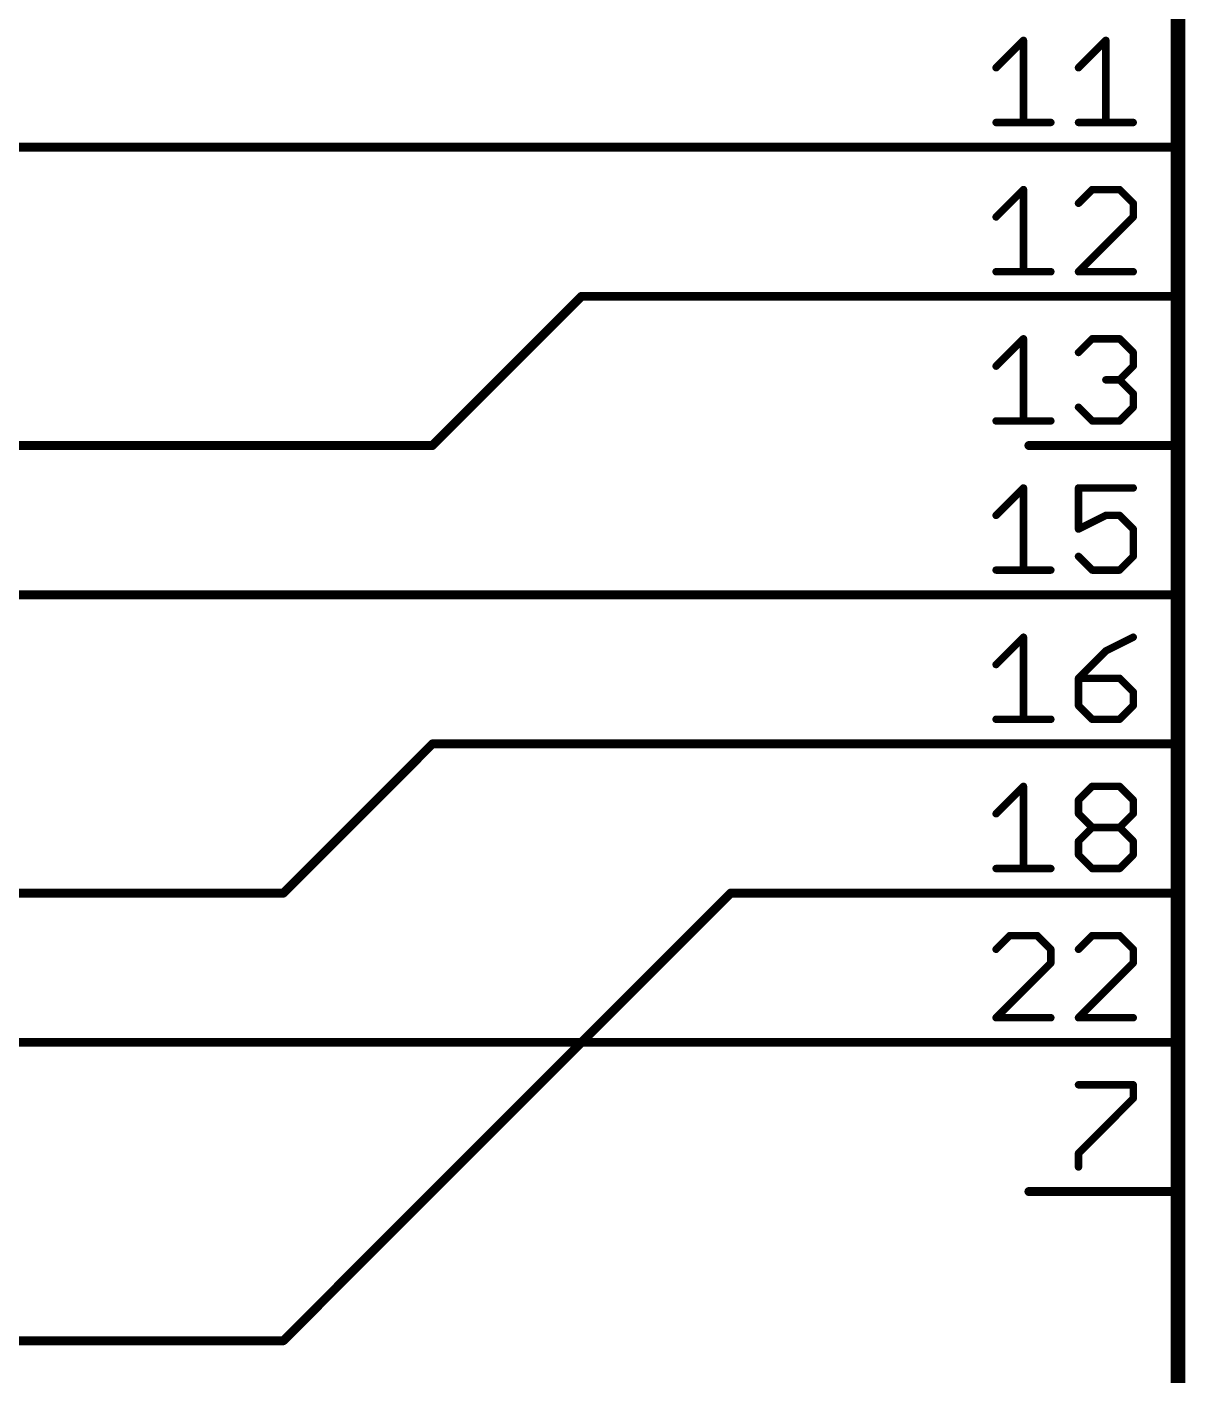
# Model space of a CAD drawing. Extents: x 2 to 137, y 1 to 177.
# Drawn here: x 41.35 to 61.05, y 134.04 to 156.99 of the extents above; entities that cross this region are included whole.
import ezdxf

# ---------------------------------------------------------------- set-up
doc = ezdxf.new("R2010")
doc.units = 0
for name, color, linetype in [('91', 94, 'CONTINUOUS'), ('94', 14, 'CONTINUOUS'), ('95', 250, 'CONTINUOUS')]:
    doc.layers.add(name, color=color, linetype=linetype)

msp = doc.modelspace()

# ---------------------------------------------------------------- linework, layer by layer
at = {"layer": '91', "const_width": 0.1524}
for points in [[(58.42, 154.94), (27.94, 154.94)], [(48.26, 149.86), (50.8, 152.4)], [(50.8, 152.4), (58.42, 152.4)], [(38.1, 149.86), (45.72, 149.86)], [(45.72, 149.86), (48.26, 149.86)], [(58.42, 147.32), (33.02, 147.32)], [(45.72, 142.24), (48.26, 144.78)], [(48.26, 144.78), (58.42, 144.78)], [(38.1, 142.24), (45.72, 142.24)], [(45.72, 134.62), (53.34, 142.24)], [(53.34, 142.24), (58.42, 142.24)], [(58.42, 139.7), (22.86, 139.7)], [(38.1, 134.62), (45.72, 134.62)]]:
    msp.add_lwpolyline(points, dxfattribs=at)
at = {"layer": '91', "const_width": 0.0762}
for points in [[(58.42, 154.9019, 1), (58.42, 154.9781)], [(50.8, 152.4381, 1), (50.8, 152.3619)], [(50.8269, 152.3731, 1), (50.7731, 152.4269)], [(58.42, 152.3619, 1), (58.42, 152.4381)], [(45.72, 149.8981, 1), (45.72, 149.8219)], [(45.72, 149.8219, 1), (45.72, 149.8981)], [(48.2331, 149.8869, 1), (48.2869, 149.8331)], [(48.26, 149.8219, 1), (48.26, 149.8981)], [(58.42, 147.2819, 1), (58.42, 147.3581)], [(48.26, 144.8181, 1), (48.26, 144.7419)], [(48.2869, 144.7531, 1), (48.2331, 144.8069)], [(58.42, 144.7419, 1), (58.42, 144.8181)], [(45.6931, 142.2669, 1), (45.7469, 142.2131)], [(45.72, 142.2019, 1), (45.72, 142.2781)], [(53.34, 142.2781, 1), (53.34, 142.2019)], [(53.3669, 142.2131, 1), (53.3131, 142.2669)], [(58.42, 142.2019, 1), (58.42, 142.2781)], [(58.42, 139.6619, 1), (58.42, 139.7381)], [(45.6931, 134.6469, 1), (45.7469, 134.5931)], [(45.72, 134.5819, 1), (45.72, 134.6581)]]:
    msp.add_lwpolyline(points, format="xyb", dxfattribs=at)
at = {"layer": '94'}
for points, const_width in [([(60.96, 101.6), (60.96, 165.1)], 0.254), ([(58.42, 154.94), (60.96, 154.94)], 0.1524), ([(58.42, 152.4), (60.96, 152.4)], 0.1524), ([(58.42, 149.86), (60.96, 149.86)], 0.1524), ([(58.42, 147.32), (60.96, 147.32)], 0.1524), ([(58.42, 144.78), (60.96, 144.78)], 0.1524), ([(58.42, 142.24), (60.96, 142.24)], 0.1524), ([(58.42, 139.7), (60.96, 139.7)], 0.1524), ([(58.42, 137.16), (60.96, 137.16)], 0.1524)]:
    msp.add_lwpolyline(points, dxfattribs=dict(at, const_width=const_width))
at = {"layer": '94', "const_width": 0.0762}
for points in [[(58.42, 154.9781, 1), (58.42, 154.9019)], [(60.96, 154.9019, 1), (60.96, 154.9781)], [(58.42, 152.4381, 1), (58.42, 152.3619)], [(60.96, 152.3619, 1), (60.96, 152.4381)], [(58.42, 149.8981, 1), (58.42, 149.8219)], [(60.96, 149.8219, 1), (60.96, 149.8981)], [(58.42, 147.3581, 1), (58.42, 147.2819)], [(60.96, 147.2819, 1), (60.96, 147.3581)], [(58.42, 144.8181, 1), (58.42, 144.7419)], [(60.96, 144.7419, 1), (60.96, 144.8181)], [(58.42, 142.2781, 1), (58.42, 142.2019)], [(60.96, 142.2019, 1), (60.96, 142.2781)], [(58.42, 139.7381, 1), (58.42, 139.6619)], [(60.96, 139.6619, 1), (60.96, 139.7381)], [(58.42, 137.1981, 1), (58.42, 137.1219)], [(60.96, 137.1219, 1), (60.96, 137.1981)]]:
    msp.add_lwpolyline(points, format="xyb", dxfattribs=at)
at = {"layer": '95', "const_width": 0.127}
for points in [[(57.8613, 156.2912), (58.3274, 156.7573)], [(58.3274, 156.7573), (58.3274, 155.3591)], [(59.2646, 156.2912), (59.7307, 156.7573)], [(59.7307, 156.7573), (59.7307, 155.3591)], [(57.8613, 155.3591), (58.7935, 155.3591)], [(59.2646, 155.3591), (60.1968, 155.3591)], [(57.8613, 153.7512), (58.3274, 154.2173)], [(58.3274, 154.2173), (58.3274, 152.8191)], [(59.4977, 154.2173), (59.2646, 153.9843)], [(59.9637, 154.2173), (59.4977, 154.2173)], [(60.1968, 153.9843), (59.9637, 154.2173)], [(60.1968, 153.7512), (60.1968, 153.9843)], [(59.2646, 152.8191), (60.1968, 153.7512)], [(57.8613, 152.8191), (58.7935, 152.8191)], [(60.1968, 152.8191), (59.2646, 152.8191)], [(57.8613, 151.2112), (58.3274, 151.6773)], [(58.3274, 151.6773), (58.3274, 150.2791)], [(59.2646, 151.4443), (59.4977, 151.6773)], [(59.4977, 151.6773), (59.9637, 151.6773)], [(59.9637, 151.6773), (60.1968, 151.4443)], [(60.1968, 151.4443), (60.1968, 151.2112)], [(60.1968, 151.2112), (59.9637, 150.9782)], [(59.9637, 150.9782), (59.7307, 150.9782)], [(59.9637, 150.9782), (60.1968, 150.7452)], [(60.1968, 150.7452), (60.1968, 150.5121)], [(59.4977, 150.2791), (59.2646, 150.5121)], [(60.1968, 150.5121), (59.9637, 150.2791)], [(57.8613, 150.2791), (58.7935, 150.2791)], [(59.9637, 150.2791), (59.4977, 150.2791)], [(57.8613, 148.6712), (58.3274, 149.1373)], [(58.3274, 149.1373), (58.3274, 147.7391)], [(60.1968, 149.1373), (59.2646, 149.1373)], [(59.2646, 149.1373), (59.2646, 148.4382)], [(59.2646, 148.4382), (59.7307, 148.6712)], [(59.7307, 148.6712), (59.9637, 148.6712)], [(59.9637, 148.6712), (60.1968, 148.4382)], [(60.1968, 148.4382), (60.1968, 147.9721)], [(59.4977, 147.7391), (59.2646, 147.9721)], [(60.1968, 147.9721), (59.9637, 147.7391)], [(57.8613, 147.7391), (58.7935, 147.7391)], [(59.9637, 147.7391), (59.4977, 147.7391)], [(57.8613, 146.1312), (58.3274, 146.5973)], [(58.3274, 146.5973), (58.3274, 145.1991)], [(60.1968, 146.5973), (59.7307, 146.3643)], [(59.7307, 146.3643), (59.2646, 145.8982)], [(59.2646, 145.8982), (59.2646, 145.4321)], [(59.9637, 145.8982), (59.2646, 145.8982)], [(60.1968, 145.6652), (59.9637, 145.8982)], [(60.1968, 145.4321), (60.1968, 145.6652)], [(59.2646, 145.4321), (59.4977, 145.1991)], [(59.9637, 145.1991), (60.1968, 145.4321)], [(57.8613, 145.1991), (58.7935, 145.1991)], [(59.4977, 145.1991), (59.9637, 145.1991)], [(57.8613, 143.5912), (58.3274, 144.0573)], [(58.3274, 144.0573), (58.3274, 142.6591)], [(59.2646, 143.8243), (59.4977, 144.0573)], [(59.4977, 144.0573), (59.9637, 144.0573)], [(59.9637, 144.0573), (60.1968, 143.8243)], [(59.2646, 143.5912), (59.2646, 143.8243)], [(60.1968, 143.8243), (60.1968, 143.5912)], [(59.4977, 143.3582), (59.2646, 143.5912)], [(60.1968, 143.5912), (59.9637, 143.3582)], [(59.2646, 143.1252), (59.4977, 143.3582)], [(59.4977, 143.3582), (59.9637, 143.3582)], [(59.9637, 143.3582), (60.1968, 143.1252)], [(59.2646, 142.8921), (59.2646, 143.1252)], [(60.1968, 143.1252), (60.1968, 142.8921)], [(59.4977, 142.6591), (59.2646, 142.8921)], [(60.1968, 142.8921), (59.9637, 142.6591)], [(57.8613, 142.6591), (58.7935, 142.6591)], [(59.9637, 142.6591), (59.4977, 142.6591)], [(58.0944, 141.5173), (57.8613, 141.2843)], [(58.5604, 141.5173), (58.0944, 141.5173)], [(58.7935, 141.2843), (58.5604, 141.5173)], [(59.4977, 141.5173), (59.2646, 141.2843)], [(59.9637, 141.5173), (59.4977, 141.5173)], [(60.1968, 141.2843), (59.9637, 141.5173)], [(58.7935, 141.0512), (58.7935, 141.2843)], [(60.1968, 141.0512), (60.1968, 141.2843)], [(57.8613, 140.1191), (58.7935, 141.0512)], [(59.2646, 140.1191), (60.1968, 141.0512)], [(58.7935, 140.1191), (57.8613, 140.1191)], [(60.1968, 140.1191), (59.2646, 140.1191)], [(59.2646, 138.9773), (60.1968, 138.9773)], [(60.1968, 138.9773), (60.1968, 138.7443)], [(60.1968, 138.7443), (59.2646, 137.8121)], [(59.2646, 137.8121), (59.2646, 137.5791)]]:
    msp.add_lwpolyline(points, dxfattribs=at)
at = {"layer": '95', "const_width": 0.0635}
for points in [[(58.3592, 156.7573, 1), (58.2957, 156.7573)], [(58.3499, 156.7348, 1), (58.305, 156.7797)], [(59.7624, 156.7573, 1), (59.6989, 156.7573)], [(59.7531, 156.7348, 1), (59.7082, 156.7797)], [(57.8389, 156.3137, 1), (57.8838, 156.2688)], [(59.2422, 156.3137, 1), (59.2871, 156.2688)], [(57.8613, 155.3909, 1), (57.8613, 155.3274)], [(58.2957, 155.3591, 1), (58.3592, 155.3591)], [(58.7935, 155.3274, 1), (58.7935, 155.3909)], [(59.2646, 155.3909, 1), (59.2646, 155.3274)], [(59.6989, 155.3591, 1), (59.7624, 155.3591)], [(60.1968, 155.3274, 1), (60.1968, 155.3909)], [(58.3592, 154.2173, 1), (58.2957, 154.2173)], [(58.3499, 154.1948, 1), (58.305, 154.2397)], [(59.4977, 154.249, 1), (59.4977, 154.1855)], [(59.5201, 154.1948, 1), (59.4752, 154.2397)], [(59.9862, 154.2397, 1), (59.9413, 154.1948)], [(59.9637, 154.1855, 1), (59.9637, 154.249)], [(59.2422, 154.0067, 1), (59.2871, 153.9618)], [(60.2285, 153.9843, 1), (60.165, 153.9843)], [(60.1743, 153.9618, 1), (60.2192, 154.0067)], [(57.8389, 153.7737, 1), (57.8838, 153.7288)], [(60.165, 153.7512, 1), (60.2285, 153.7512)], [(60.2192, 153.7288, 1), (60.1743, 153.7737)], [(57.8613, 152.8509, 1), (57.8613, 152.7874)], [(58.2957, 152.8191, 1), (58.3592, 152.8191)], [(58.7935, 152.7874, 1), (58.7935, 152.8509)], [(59.2646, 152.8509, 1), (59.2646, 152.7874)], [(59.2422, 152.8416, 1), (59.2871, 152.7966)], [(60.1968, 152.7874, 1), (60.1968, 152.8509)], [(58.3592, 151.6773, 1), (58.2957, 151.6773)], [(58.3499, 151.6548, 1), (58.305, 151.6997)], [(59.4977, 151.709, 1), (59.4977, 151.6455)], [(59.5201, 151.6548, 1), (59.4752, 151.6997)], [(59.9862, 151.6997, 1), (59.9413, 151.6548)], [(59.9637, 151.6455, 1), (59.9637, 151.709)], [(59.2422, 151.4667, 1), (59.2871, 151.4218)], [(60.2285, 151.4443, 1), (60.165, 151.4443)], [(60.1743, 151.4218, 1), (60.2192, 151.4667)], [(57.8389, 151.2337, 1), (57.8838, 151.1888)], [(60.165, 151.2112, 1), (60.2285, 151.2112)], [(60.2192, 151.1888, 1), (60.1743, 151.2337)], [(59.7307, 151.0099, 1), (59.7307, 150.9464)], [(59.9862, 151.0006, 1), (59.9413, 150.9557)], [(59.9413, 151.0006, 1), (59.9862, 150.9557)], [(59.9637, 150.9464, 1), (59.9637, 151.0099)], [(60.2285, 150.7452, 1), (60.165, 150.7452)], [(60.1743, 150.7227, 1), (60.2192, 150.7676)], [(59.2871, 150.5346, 1), (59.2422, 150.4897)], [(60.2192, 150.4897, 1), (60.1743, 150.5346)], [(57.8613, 150.3108, 1), (57.8613, 150.2474)], [(58.7935, 150.2474, 1), (58.7935, 150.3108)], [(59.4977, 150.3108, 1), (59.4977, 150.2474)], [(59.4752, 150.2566, 1), (59.5201, 150.3016)], [(59.9413, 150.3016, 1), (59.9862, 150.2566)], [(59.9637, 150.2474, 1), (59.9637, 150.3108)], [(60.165, 150.5121, 1), (60.2285, 150.5121)], [(58.2957, 150.2791, 1), (58.3592, 150.2791)], [(58.3592, 149.1373, 1), (58.2957, 149.1373)], [(58.3499, 149.1148, 1), (58.305, 149.1597)], [(59.2964, 149.1373, 1), (59.2329, 149.1373)], [(59.2646, 149.169, 1), (59.2646, 149.1055)], [(60.1968, 149.1055, 1), (60.1968, 149.169)], [(57.8389, 148.6937, 1), (57.8838, 148.6488)], [(59.7307, 148.703, 1), (59.7307, 148.6395)], [(59.7449, 148.6428, 1), (59.7165, 148.6996)], [(59.9862, 148.6937, 1), (59.9413, 148.6488)], [(59.9637, 148.6395, 1), (59.9637, 148.703)], [(59.2504, 148.4666, 1), (59.2788, 148.4098)], [(60.2285, 148.4382, 1), (60.165, 148.4382)], [(60.1743, 148.4157, 1), (60.2192, 148.4606)], [(59.2329, 148.4382, 1), (59.2964, 148.4382)], [(59.2871, 147.9946, 1), (59.2422, 147.9497)], [(60.2192, 147.9497, 1), (60.1743, 147.9946)], [(57.8613, 147.7708, 1), (57.8613, 147.7074)], [(58.7935, 147.7074, 1), (58.7935, 147.7708)], [(59.4977, 147.7708, 1), (59.4977, 147.7074)], [(59.4752, 147.7166, 1), (59.5201, 147.7616)], [(59.9413, 147.7616, 1), (59.9862, 147.7166)], [(59.9637, 147.7074, 1), (59.9637, 147.7708)], [(60.165, 147.9721, 1), (60.2285, 147.9721)], [(58.2957, 147.7391, 1), (58.3592, 147.7391)], [(58.3592, 146.5973, 1), (58.2957, 146.5973)], [(58.3499, 146.5748, 1), (58.305, 146.6197)], [(60.2109, 146.5689, 1), (60.1826, 146.6257)], [(59.7165, 146.3927, 1), (59.7449, 146.3359)], [(59.7531, 146.3418, 1), (59.7082, 146.3867)], [(57.8389, 146.1537, 1), (57.8838, 146.1088)], [(59.2964, 145.8982, 1), (59.2329, 145.8982)], [(59.2646, 145.9299, 1), (59.2646, 145.8664)], [(59.9862, 145.9206, 1), (59.9413, 145.8757)], [(59.9637, 145.8664, 1), (59.9637, 145.9299)], [(59.2422, 145.9206, 1), (59.2871, 145.8757)], [(60.2285, 145.6652, 1), (60.165, 145.6652)], [(60.1743, 145.6427, 1), (60.2192, 145.6876)], [(59.2329, 145.4321, 1), (59.2964, 145.4321)], [(59.2871, 145.4546, 1), (59.2422, 145.4097)], [(60.165, 145.4321, 1), (60.2285, 145.4321)], [(60.2192, 145.4097, 1), (60.1743, 145.4546)], [(57.8613, 145.2309, 1), (57.8613, 145.1674)], [(58.2957, 145.1991, 1), (58.3592, 145.1991)], [(58.7935, 145.1674, 1), (58.7935, 145.2309)], [(59.4977, 145.2309, 1), (59.4977, 145.1674)], [(59.4752, 145.1766, 1), (59.5201, 145.2216)], [(59.9413, 145.2216, 1), (59.9862, 145.1766)], [(59.9637, 145.1674, 1), (59.9637, 145.2309)], [(58.3592, 144.0573, 1), (58.2957, 144.0573)], [(58.3499, 144.0348, 1), (58.305, 144.0797)], [(59.4977, 144.089, 1), (59.4977, 144.0255)], [(59.5201, 144.0348, 1), (59.4752, 144.0797)], [(59.9862, 144.0797, 1), (59.9413, 144.0348)], [(59.9637, 144.0255, 1), (59.9637, 144.089)], [(59.2964, 143.8243, 1), (59.2329, 143.8243)], [(59.2422, 143.8467, 1), (59.2871, 143.8018)], [(60.2285, 143.8243, 1), (60.165, 143.8243)], [(60.1743, 143.8018, 1), (60.2192, 143.8467)], [(57.8389, 143.6137, 1), (57.8838, 143.5688)], [(59.2329, 143.5912, 1), (59.2964, 143.5912)], [(59.2871, 143.6137, 1), (59.2422, 143.5688)], [(60.165, 143.5912, 1), (60.2285, 143.5912)], [(60.2192, 143.5688, 1), (60.1743, 143.6137)], [(59.4977, 143.3899, 1), (59.4977, 143.3264)], [(59.5201, 143.3357, 1), (59.4752, 143.3806)], [(59.4752, 143.3357, 1), (59.5201, 143.3806)], [(59.9862, 143.3806, 1), (59.9413, 143.3357)], [(59.9413, 143.3806, 1), (59.9862, 143.3357)], [(59.9637, 143.3264, 1), (59.9637, 143.3899)], [(59.2964, 143.1252, 1), (59.2329, 143.1252)], [(59.2422, 143.1476, 1), (59.2871, 143.1027)], [(60.2285, 143.1252, 1), (60.165, 143.1252)], [(60.1743, 143.1027, 1), (60.2192, 143.1476)], [(59.2329, 142.8921, 1), (59.2964, 142.8921)], [(59.2871, 142.9146, 1), (59.2422, 142.8697)], [(60.165, 142.8921, 1), (60.2285, 142.8921)], [(60.2192, 142.8697, 1), (60.1743, 142.9146)], [(57.8613, 142.6908, 1), (57.8613, 142.6274)], [(58.2957, 142.6591, 1), (58.3592, 142.6591)], [(58.7935, 142.6274, 1), (58.7935, 142.6908)], [(59.4977, 142.6908, 1), (59.4977, 142.6274)], [(59.4752, 142.6366, 1), (59.5201, 142.6816)], [(59.9413, 142.6816, 1), (59.9862, 142.6366)], [(59.9637, 142.6274, 1), (59.9637, 142.6908)], [(58.0944, 141.549, 1), (58.0944, 141.4855)], [(58.1168, 141.4948, 1), (58.0719, 141.5397)], [(58.5829, 141.5397, 1), (58.538, 141.4948)], [(58.5604, 141.4855, 1), (58.5604, 141.549)], [(59.4977, 141.549, 1), (59.4977, 141.4855)], [(59.5201, 141.4948, 1), (59.4752, 141.5397)], [(59.9862, 141.5397, 1), (59.9413, 141.4948)], [(59.9637, 141.4855, 1), (59.9637, 141.549)], [(57.8389, 141.3067, 1), (57.8838, 141.2618)], [(58.8252, 141.2843, 1), (58.7617, 141.2843)], [(58.771, 141.2618, 1), (58.8159, 141.3067)], [(59.2422, 141.3067, 1), (59.2871, 141.2618)], [(60.2285, 141.2843, 1), (60.165, 141.2843)], [(60.1743, 141.2618, 1), (60.2192, 141.3067)], [(58.7617, 141.0512, 1), (58.8252, 141.0512)], [(58.8159, 141.0288, 1), (58.771, 141.0737)], [(60.165, 141.0512, 1), (60.2285, 141.0512)], [(60.2192, 141.0288, 1), (60.1743, 141.0737)], [(57.8613, 140.1508, 1), (57.8613, 140.0874)], [(57.8389, 140.1416, 1), (57.8838, 140.0966)], [(58.7935, 140.0874, 1), (58.7935, 140.1508)], [(59.2646, 140.1508, 1), (59.2646, 140.0874)], [(59.2422, 140.1416, 1), (59.2871, 140.0966)], [(60.1968, 140.0874, 1), (60.1968, 140.1508)], [(59.2646, 139.009, 1), (59.2646, 138.9455)], [(60.2285, 138.9773, 1), (60.165, 138.9773)], [(60.1968, 138.9455, 1), (60.1968, 139.009)], [(60.165, 138.7443, 1), (60.2285, 138.7443)], [(60.2192, 138.7218, 1), (60.1743, 138.7667)], [(59.2964, 137.8121, 1), (59.2329, 137.8121)], [(59.2422, 137.8346, 1), (59.2871, 137.7897)], [(59.2329, 137.5791, 1), (59.2964, 137.5791)]]:
    msp.add_lwpolyline(points, format="xyb", dxfattribs=at)

doc.saveas('drawing.dxf')
